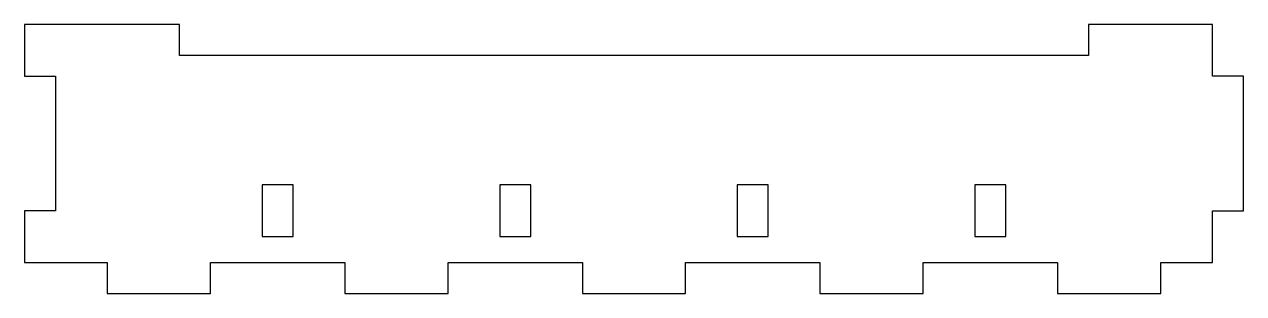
# Model space of a CAD drawing. Header units: millimetres. Extents: x 22 to 140, y 0 to 26.
import ezdxf

# ---------------------------------------------------------------- set-up
doc = ezdxf.new("R2010")
doc.units = ezdxf.units.MM
doc.layers.get('0').update_dxf_attribs({"linetype": 'CONTINUOUS'})

msp = doc.modelspace()

# ---------------------------------------------------------------- linework, layer by layer
for points in [[(30, 3), (30, 0), (40, 0), (40, 3), (53, 3), (53, 0), (63, 0), (63, 3), (76, 3), (76, 0), (86, 0), (86, 3), (99, 3), (99, 0), (109, 0), (109, 3), (122, 3), (122, 0), (132, 0), (132, 3), (137, 3), (137, 8), (140, 8), (140, 21), (137, 21), (137, 26), (125, 26), (125, 23), (37, 23), (37, 26), (22, 26), (22, 21), (25, 21), (25, 8), (22, 8), (22, 3)], [(48, 10.5), (45, 10.5), (45, 5.5), (48, 5.5)], [(71, 10.5), (68, 10.5), (68, 5.5), (71, 5.5)], [(94, 10.5), (91, 10.5), (91, 5.5), (94, 5.5)], [(117, 10.5), (114, 10.5), (114, 5.5), (117, 5.5)]]:
    msp.add_lwpolyline(points, close=True)

doc.saveas('drawing.dxf')
